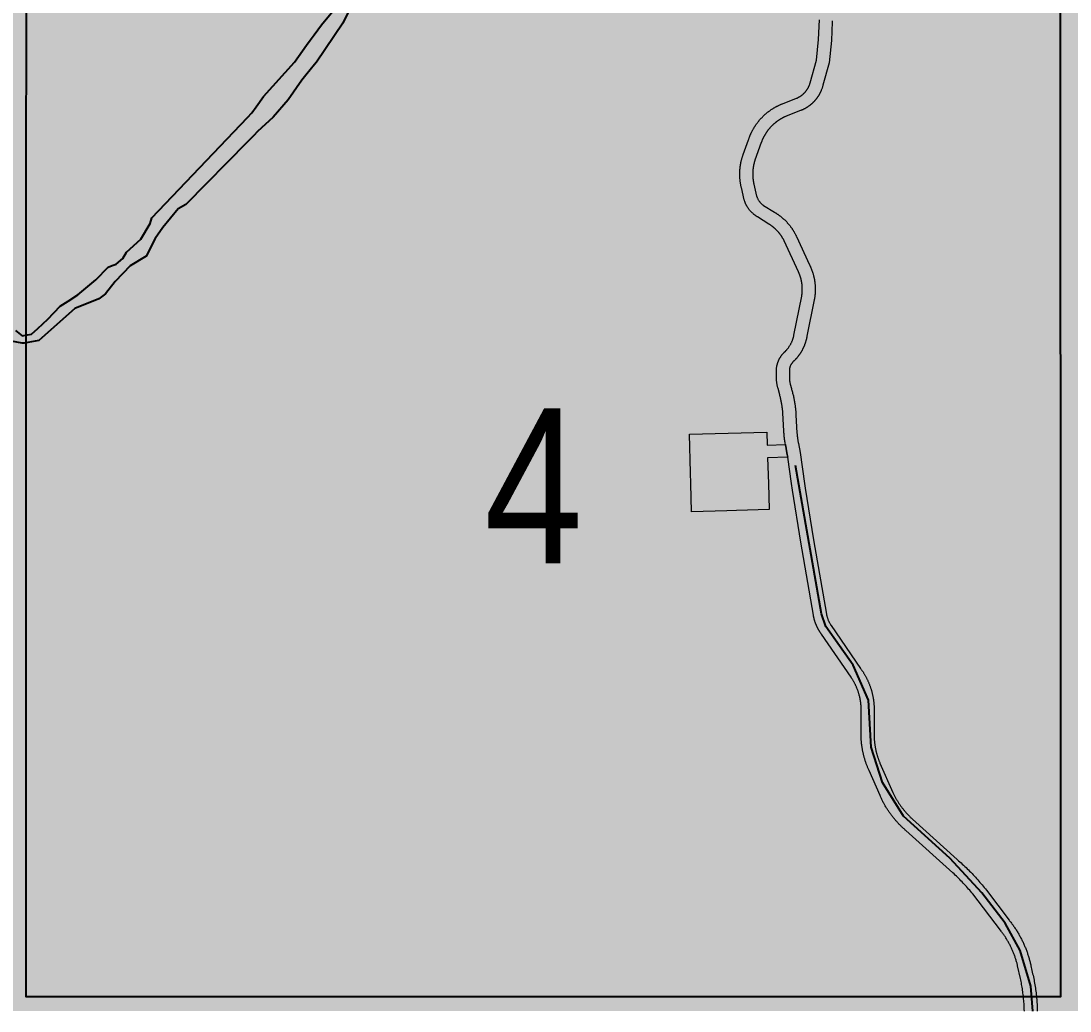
# Model space of a CAD drawing. Extents: x 351064 to 358960, y 6048061 to 6054858.
# Drawn here: x 352869.9 to 352924, y 6050432.8 to 6050484 of the extents above; entities that cross this region are included whole.
import ezdxf
from ezdxf.enums import TextEntityAlignment as Align

# ---------------------------------------------------------------- set-up
doc = ezdxf.new("R2010")
doc.units = 0
doc.header["$LTSCALE"] = 5
doc.linetypes.add('DASHED2', pattern=[9.525, 6.35, -3.175])
doc.layers.add('AS-ROUTEMAP', color=35, linetype='Continuous', lineweight=0)
doc.layers.add('RoadSeg', color=57, linetype='DASHED2')
doc.layers.add('T-WATER', color=160, linetype='Continuous')
doc.layers.add('ROUTE-MAP-BACKGROUND-H', color=7, linetype='Continuous', true_color=0xf0ebff)
doc.layers.add('Sections', color=7, linetype='Continuous', true_color=0xa75418)
doc.styles.add('120', font='ARIALN.TTF', dxfattribs={"height": 13})

msp = doc.modelspace()

# ---------------------------------------------------------------- hatches: boundary and pattern name
at = {"layer": 'ROUTE-MAP-BACKGROUND-H'}
h = msp.add_hatch(color=256, dxfattribs=at)
h.dxf.hatch_style = 1
h.paths.add_polyline_path([(352109.337, 6051083.716), (353736.796, 6051083.637), (353740.383, 6050432.833), (352105.91, 6050432.833)])

# ---------------------------------------------------------------- linework, layer by layer
at = {"layer": 'AS-ROUTEMAP', "flags": 128}
for points in [[(352921.651, 6050432.833), (352921.649, 6050432.91), (352921.646, 6050432.987), (352921.642, 6050433.064), (352921.638, 6050433.141), (352921.633, 6050433.218), (352921.628, 6050433.295), (352921.622, 6050433.372), (352921.615, 6050433.448), (352921.607, 6050433.525), (352921.6, 6050433.595), (352921.59, 6050433.679), (352921.581, 6050433.755), (352921.571, 6050433.832), (352921.56, 6050433.908), (352921.548, 6050433.984), (352921.536, 6050434.06), (352921.523, 6050434.136), (352921.51, 6050434.212), (352921.496, 6050434.288), (352921.481, 6050434.364), (352921.466, 6050434.44), (352921.45, 6050434.515), (352921.305, 6050435.171), (352921.295, 6050435.213), (352921.284, 6050435.255), (352921.272, 6050435.297), (352921.261, 6050435.339), (352921.249, 6050435.381), (352921.236, 6050435.422), (352921.223, 6050435.464), (352921.21, 6050435.505), (352921.197, 6050435.547), (352921.183, 6050435.588), (352921.169, 6050435.629), (352921.154, 6050435.67), (352921.139, 6050435.711), (352921.124, 6050435.751), (352921.108, 6050435.792), (352921.092, 6050435.832), (352921.076, 6050435.873), (352921.059, 6050435.913), (352921.042, 6050435.953), (352921.024, 6050435.993), (352921.007, 6050436.032), (352920.989, 6050436.072), (352920.97, 6050436.111), (352920.951, 6050436.15), (352920.932, 6050436.189), (352920.913, 6050436.228), (352920.893, 6050436.267), (352920.873, 6050436.306), (352920.852, 6050436.344), (352920.831, 6050436.382), (352920.81, 6050436.42), (352920.789, 6050436.458), (352920.767, 6050436.495), (352920.745, 6050436.533), (352920.722, 6050436.57), (352920.7, 6050436.607), (352920.676, 6050436.644), (352920.653, 6050436.681), (352920.629, 6050436.717), (352920.605, 6050436.753), (352920.581, 6050436.789), (352920.556, 6050436.825), (352920.531, 6050436.861), (352920.506, 6050436.896), (352920.48, 6050436.931), (352920.454, 6050436.966), (352920.428, 6050437.001), (352918.99, 6050438.878), (352918.937, 6050438.942), (352918.884, 6050439.006), (352918.83, 6050439.07), (352918.775, 6050439.133), (352918.72, 6050439.196), (352918.665, 6050439.258), (352918.609, 6050439.32), (352918.552, 6050439.381), (352918.495, 6050439.442), (352918.438, 6050439.502), (352918.379, 6050439.562), (352918.321, 6050439.621), (352918.262, 6050439.68), (352918.202, 6050439.738), (352918.142, 6050439.796), (352918.081, 6050439.853), (352918.02, 6050439.91), (352917.958, 6050439.966), (352915.539, 6050442.152), (352915.507, 6050442.18), (352915.475, 6050442.208), (352915.443, 6050442.237), (352915.411, 6050442.265), (352915.38, 6050442.294), (352915.349, 6050442.323), (352915.318, 6050442.353), (352915.287, 6050442.383), (352915.257, 6050442.413), (352915.227, 6050442.443), (352915.197, 6050442.474), (352915.167, 6050442.504), (352915.138, 6050442.535), (352915.109, 6050442.567), (352915.08, 6050442.598), (352915.051, 6050442.63), (352915.023, 6050442.662), (352914.995, 6050442.694), (352914.967, 6050442.727), (352914.94, 6050442.759), (352914.912, 6050442.792), (352914.886, 6050442.826), (352914.859, 6050442.859), (352914.833, 6050442.893), (352914.807, 6050442.927), (352914.781, 6050442.961), (352914.755, 6050442.995), (352914.73, 6050443.03), (352914.705, 6050443.064), (352914.681, 6050443.099), (352914.657, 6050443.135), (352914.633, 6050443.17), (352914.609, 6050443.206), (352914.586, 6050443.241), (352914.563, 6050443.277), (352914.54, 6050443.313), (352914.518, 6050443.35), (352914.495, 6050443.386), (352914.474, 6050443.423), (352914.452, 6050443.46), (352914.431, 6050443.497), (352914.41, 6050443.535), (352914.39, 6050443.572), (352914.37, 6050443.61), (352914.35, 6050443.648), (352914.33, 6050443.686), (352914.311, 6050443.724), (352914.292, 6050443.762), (352914.273, 6050443.801), (352914.255, 6050443.839), (352914.237, 6050443.878), (352914.22, 6050443.917), (352914.203, 6050443.956), (352913.637, 6050445.259), (352913.621, 6050445.293), (352913.606, 6050445.327), (352913.591, 6050445.361), (352913.576, 6050445.396), (352913.561, 6050445.43), (352913.547, 6050445.465), (352913.533, 6050445.5), (352913.519, 6050445.535), (352913.506, 6050445.57), (352913.493, 6050445.605), (352913.48, 6050445.64), (352913.467, 6050445.675), (352913.455, 6050445.711), (352913.443, 6050445.747), (352913.432, 6050445.782), (352913.42, 6050445.818), (352913.409, 6050445.854), (352913.399, 6050445.89), (352913.388, 6050445.926), (352913.378, 6050445.962), (352913.369, 6050445.998), (352913.359, 6050446.035), (352913.35, 6050446.071), (352913.342, 6050446.108), (352913.333, 6050446.144), (352913.325, 6050446.181), (352913.317, 6050446.218), (352913.31, 6050446.254), (352913.303, 6050446.291), (352913.296, 6050446.328), (352913.289, 6050446.365), (352913.283, 6050446.402), (352913.277, 6050446.439), (352913.272, 6050446.476), (352913.266, 6050446.514), (352913.262, 6050446.551), (352913.257, 6050446.588), (352913.253, 6050446.625), (352913.249, 6050446.663), (352913.245, 6050446.7), (352913.242, 6050446.737), (352913.239, 6050446.775), (352913.236, 6050446.812), (352913.234, 6050446.85), (352913.232, 6050446.887), (352913.23, 6050446.925), (352913.229, 6050446.962), (352913.228, 6050447), (352913.227, 6050447.037), (352913.227, 6050447.075), (352913.227, 6050447.112), (352913.231, 6050448.448), (352913.23, 6050448.474), (352913.229, 6050448.499), (352913.228, 6050448.525), (352913.226, 6050448.551), (352913.225, 6050448.577), (352913.223, 6050448.602), (352913.221, 6050448.628), (352913.218, 6050448.654), (352913.216, 6050448.679), (352913.213, 6050448.705), (352913.21, 6050448.73), (352913.207, 6050448.756), (352913.204, 6050448.781), (352913.2, 6050448.807), (352913.196, 6050448.832), (352913.192, 6050448.858), (352913.188, 6050448.883), (352913.183, 6050448.908), (352913.179, 6050448.934), (352913.174, 6050448.959), (352913.169, 6050448.984), (352913.163, 6050449.009), (352913.158, 6050449.035), (352913.152, 6050449.06), (352913.146, 6050449.085), (352913.14, 6050449.11), (352913.133, 6050449.135), (352913.127, 6050449.16), (352913.12, 6050449.184), (352913.113, 6050449.209), (352913.105, 6050449.234), (352913.098, 6050449.258), (352913.09, 6050449.283), (352913.082, 6050449.307), (352913.074, 6050449.332), (352913.066, 6050449.356), (352913.057, 6050449.38), (352913.048, 6050449.405), (352913.039, 6050449.429), (352913.03, 6050449.453), (352913.021, 6050449.477), (352913.011, 6050449.501), (352913.001, 6050449.525), (352912.991, 6050449.548), (352912.981, 6050449.572), (352912.971, 6050449.595), (352912.96, 6050449.619), (352912.949, 6050449.642), (352912.938, 6050449.666), (352912.927, 6050449.689), (352912.915, 6050449.712), (352912.904, 6050449.735), (352912.892, 6050449.758), (352912.88, 6050449.78), (352912.868, 6050449.803), (352912.855, 6050449.826), (352912.843, 6050449.848), (352912.83, 6050449.87), (352912.817, 6050449.893), (352912.804, 6050449.915), (352912.79, 6050449.937), (352912.777, 6050449.959), (352912.763, 6050449.98), (352912.749, 6050450.002), (352912.735, 6050450.024), (352912.721, 6050450.045), (352912.706, 6050450.066), (352911.175, 6050452.297), (352911.163, 6050452.313), (352911.152, 6050452.33), (352911.14, 6050452.346), (352911.129, 6050452.363), (352911.118, 6050452.38), (352911.106, 6050452.396), (352911.096, 6050452.413), (352911.085, 6050452.43), (352911.074, 6050452.448), (352911.063, 6050452.465), (352911.053, 6050452.482), (352911.043, 6050452.5), (352911.033, 6050452.517), (352911.023, 6050452.535), (352911.013, 6050452.552), (352911.004, 6050452.57), (352910.994, 6050452.588), (352910.985, 6050452.606), (352910.976, 6050452.624), (352910.967, 6050452.642), (352910.958, 6050452.66), (352910.949, 6050452.678), (352910.941, 6050452.697), (352910.932, 6050452.715), (352910.924, 6050452.733), (352910.916, 6050452.752), (352910.908, 6050452.771), (352910.901, 6050452.789), (352910.893, 6050452.808), (352910.886, 6050452.827), (352910.878, 6050452.846), (352910.871, 6050452.865), (352910.864, 6050452.884), (352910.858, 6050452.903), (352910.851, 6050452.922), (352910.845, 6050452.941), (352910.838, 6050452.96), (352910.832, 6050452.979), (352910.827, 6050452.999), (352910.821, 6050453.018), (352910.815, 6050453.037), (352910.81, 6050453.057), (352910.805, 6050453.076), (352910.8, 6050453.096), (352910.795, 6050453.116), (352910.79, 6050453.135), (352910.785, 6050453.155), (352910.781, 6050453.175), (352910.777, 6050453.194), (352910.773, 6050453.214), (352910.769, 6050453.234), (352910.765, 6050453.254), (352910.762, 6050453.274), (352910.111, 6050457.051), (352909.678, 6050459.736), (352909.63, 6050460.068), (352909.435, 6050461.433), (352909.415, 6050461.571), (352909.361, 6050461.866), (352909.352, 6050461.913), (352909.342, 6050461.961), (352909.332, 6050462.009), (352909.323, 6050462.057), (352909.316, 6050462.096), (352909.306, 6050462.152), (352909.298, 6050462.2), (352909.291, 6050462.248), (352909.284, 6050462.297), (352909.277, 6050462.345), (352909.271, 6050462.393), (352909.265, 6050462.442), (352909.26, 6050462.49), (352909.255, 6050462.538), (352909.251, 6050462.587), (352909.247, 6050462.635), (352909.243, 6050462.684), (352909.24, 6050462.732), (352909.237, 6050462.781), (352909.185, 6050463.733), (352909.181, 6050463.777), (352909.177, 6050463.822), (352909.172, 6050463.866), (352909.167, 6050463.91), (352909.162, 6050463.954), (352909.156, 6050463.998), (352909.15, 6050464.042), (352909.144, 6050464.085), (352909.137, 6050464.129), (352909.13, 6050464.173), (352909.122, 6050464.217), (352909.114, 6050464.26), (352909.106, 6050464.304), (352909.097, 6050464.347), (352909.088, 6050464.391), (352909.079, 6050464.434), (352909.069, 6050464.477), (352909.058, 6050464.52), (352909.048, 6050464.563), (352909.037, 6050464.606), (352909.026, 6050464.649), (352908.939, 6050464.976), (352908.929, 6050465.008), (352908.921, 6050465.041), (352908.912, 6050465.074), (352908.905, 6050465.107), (352908.898, 6050465.14), (352908.891, 6050465.173), (352908.885, 6050465.206), (352908.88, 6050465.24), (352908.875, 6050465.273), (352908.872, 6050465.298), (352908.869, 6050465.323), (352908.866, 6050465.357), (352908.863, 6050465.391), (352908.861, 6050465.416), (352908.86, 6050465.441), (352908.858, 6050465.475), (352908.857, 6050465.509), (352908.854, 6050465.845), (352908.853, 6050465.868), (352908.853, 6050465.891), (352908.853, 6050465.915), (352908.854, 6050465.938), (352908.855, 6050465.964), (352908.857, 6050465.999), (352908.86, 6050466.03), (352908.864, 6050466.062), (352908.869, 6050466.096), (352908.873, 6050466.122), (352908.877, 6050466.145), (352908.882, 6050466.168), (352908.887, 6050466.19), (352908.894, 6050466.221), (352908.901, 6050466.246), (352908.908, 6050466.269), (352908.914, 6050466.291), (352908.921, 6050466.313), (352908.929, 6050466.335), (352908.937, 6050466.357), (352908.945, 6050466.378), (352908.954, 6050466.4), (352908.963, 6050466.421), (352908.972, 6050466.442), (352908.982, 6050466.463), (352908.992, 6050466.484), (352909.003, 6050466.505), (352909.013, 6050466.525), (352909.025, 6050466.546), (352909.036, 6050466.566), (352909.048, 6050466.586), (352909.06, 6050466.605), (352909.073, 6050466.625), (352909.086, 6050466.644), (352909.099, 6050466.663), (352909.113, 6050466.682), (352909.127, 6050466.7), (352909.141, 6050466.719), (352909.155, 6050466.737), (352909.17, 6050466.755), (352909.185, 6050466.772), (352909.201, 6050466.789), (352909.217, 6050466.806), (352909.233, 6050466.823), (352909.249, 6050466.84), (352909.261, 6050466.852), (352909.316, 6050466.905), (352909.326, 6050466.915), (352909.336, 6050466.926), (352909.345, 6050466.936), (352909.355, 6050466.946), (352909.365, 6050466.957), (352909.374, 6050466.968), (352909.384, 6050466.979), (352909.393, 6050466.989), (352909.402, 6050467), (352909.412, 6050467.011), (352909.421, 6050467.022), (352909.43, 6050467.034), (352909.439, 6050467.045), (352909.452, 6050467.062), (352909.469, 6050467.085), (352909.486, 6050467.108), (352909.502, 6050467.132), (352909.518, 6050467.155), (352909.534, 6050467.18), (352909.549, 6050467.204), (352909.563, 6050467.228), (352909.578, 6050467.253), (352909.591, 6050467.278), (352909.605, 6050467.304), (352909.618, 6050467.329), (352909.63, 6050467.355), (352909.642, 6050467.381), (352909.654, 6050467.407), (352909.665, 6050467.434), (352909.676, 6050467.46), (352909.686, 6050467.487), (352909.696, 6050467.514), (352909.705, 6050467.541), (352909.714, 6050467.568), (352909.723, 6050467.596), (352909.731, 6050467.623), (352909.738, 6050467.651), (352909.745, 6050467.679), (352909.751, 6050467.707), (352909.757, 6050467.735), (352910.159, 6050469.744), (352910.162, 6050469.762), (352910.165, 6050469.781), (352910.168, 6050469.799), (352910.17, 6050469.818), (352910.173, 6050469.837), (352910.175, 6050469.855), (352910.177, 6050469.874), (352910.179, 6050469.893), (352910.181, 6050469.911), (352910.182, 6050469.93), (352910.184, 6050469.949), (352910.185, 6050469.968), (352910.187, 6050469.996), (352910.188, 6050470.033), (352910.189, 6050470.071), (352910.19, 6050470.109), (352910.189, 6050470.137), (352910.189, 6050470.165), (352910.188, 6050470.203), (352910.186, 6050470.231), (352910.185, 6050470.25), (352910.184, 6050470.268), (352910.182, 6050470.287), (352910.18, 6050470.306), (352910.179, 6050470.325), (352910.177, 6050470.343), (352910.175, 6050470.362), (352910.172, 6050470.381), (352910.17, 6050470.399), (352910.167, 6050470.418), (352910.164, 6050470.437), (352910.161, 6050470.455), (352910.158, 6050470.474), (352910.155, 6050470.492), (352910.152, 6050470.511), (352910.148, 6050470.529), (352910.144, 6050470.548), (352910.14, 6050470.566), (352910.136, 6050470.584), (352910.132, 6050470.603), (352910.128, 6050470.621), (352910.123, 6050470.639), (352910.118, 6050470.658), (352910.113, 6050470.676), (352910.108, 6050470.694), (352910.103, 6050470.712), (352910.098, 6050470.73), (352910.092, 6050470.748), (352910.087, 6050470.766), (352910.081, 6050470.784), (352910.075, 6050470.802), (352910.069, 6050470.819), (352910.062, 6050470.837), (352910.056, 6050470.855), (352910.049, 6050470.872), (352910.043, 6050470.89), (352910.036, 6050470.907), (352910.029, 6050470.925), (352910.021, 6050470.942), (352910.014, 6050470.96), (352910.007, 6050470.977), (352909.999, 6050470.994), (352909.991, 6050471.011), (352909.254, 6050472.606), (352909.246, 6050472.622), (352909.238, 6050472.639), (352909.229, 6050472.655), (352909.22, 6050472.672), (352909.211, 6050472.688), (352909.202, 6050472.704), (352909.193, 6050472.72), (352909.184, 6050472.736), (352909.174, 6050472.752), (352909.165, 6050472.768), (352909.155, 6050472.784), (352909.145, 6050472.8), (352909.135, 6050472.815), (352909.125, 6050472.831), (352909.115, 6050472.847), (352909.104, 6050472.862), (352909.094, 6050472.877), (352909.083, 6050472.892), (352909.073, 6050472.907), (352909.062, 6050472.922), (352909.051, 6050472.937), (352909.039, 6050472.952), (352909.028, 6050472.967), (352909.017, 6050472.982), (352909.005, 6050472.996), (352908.993, 6050473.011), (352908.982, 6050473.025), (352908.97, 6050473.039), (352908.958, 6050473.053), (352908.946, 6050473.067), (352908.933, 6050473.081), (352908.921, 6050473.095), (352908.908, 6050473.109), (352908.896, 6050473.122), (352908.883, 6050473.136), (352908.87, 6050473.149), (352908.857, 6050473.162), (352908.844, 6050473.175), (352908.831, 6050473.189), (352908.818, 6050473.201), (352908.804, 6050473.214), (352908.791, 6050473.227), (352908.777, 6050473.24), (352908.763, 6050473.252), (352908.749, 6050473.264), (352908.735, 6050473.277), (352908.721, 6050473.289), (352908.707, 6050473.301), (352908.693, 6050473.312), (352908.678, 6050473.324), (352908.664, 6050473.336), (352908.649, 6050473.347), (352908.635, 6050473.359), (352908.62, 6050473.37), (352908.605, 6050473.381), (352908.59, 6050473.392), (352908.575, 6050473.403), (352908.56, 6050473.414), (352908.545, 6050473.424), (352908.529, 6050473.435), (352908.514, 6050473.445), (352908.498, 6050473.455), (352908.483, 6050473.465), (352908.467, 6050473.475), (352907.873, 6050473.848), (352907.862, 6050473.855), (352907.851, 6050473.861), (352907.84, 6050473.868), (352907.829, 6050473.875), (352907.818, 6050473.882), (352907.807, 6050473.889), (352907.796, 6050473.896), (352907.785, 6050473.904), (352907.775, 6050473.911), (352907.764, 6050473.918), (352907.754, 6050473.926), (352907.743, 6050473.934), (352907.733, 6050473.941), (352907.723, 6050473.949), (352907.712, 6050473.957), (352907.702, 6050473.965), (352907.692, 6050473.973), (352907.682, 6050473.981), (352907.672, 6050473.989), (352907.662, 6050473.998), (352907.647, 6050474.01), (352907.628, 6050474.028), (352907.609, 6050474.045), (352907.59, 6050474.063), (352907.572, 6050474.081), (352907.554, 6050474.099), (352907.536, 6050474.118), (352907.518, 6050474.137), (352907.501, 6050474.157), (352907.484, 6050474.176), (352907.468, 6050474.196), (352907.452, 6050474.217), (352907.436, 6050474.237), (352907.421, 6050474.258), (352907.406, 6050474.279), (352907.391, 6050474.3), (352907.377, 6050474.322), (352907.363, 6050474.344), (352907.349, 6050474.366), (352907.336, 6050474.388), (352907.323, 6050474.41), (352907.311, 6050474.433), (352907.299, 6050474.456), (352907.287, 6050474.479), (352907.276, 6050474.502), (352907.265, 6050474.526), (352907.255, 6050474.55), (352907.245, 6050474.574), (352907.235, 6050474.598), (352907.226, 6050474.622), (352907.217, 6050474.646), (352907.209, 6050474.671), (352907.201, 6050474.695), (352907.194, 6050474.72), (352907.187, 6050474.745), (352907.18, 6050474.77), (352907.174, 6050474.795), (352907.06, 6050475.295), (352907.053, 6050475.32), (352907.047, 6050475.345), (352907.041, 6050475.371), (352907.035, 6050475.396), (352907.029, 6050475.421), (352907.024, 6050475.447), (352907.019, 6050475.472), (352907.014, 6050475.498), (352907.009, 6050475.524), (352907.005, 6050475.549), (352907, 6050475.575), (352906.996, 6050475.601), (352906.992, 6050475.627), (352906.989, 6050475.652), (352906.985, 6050475.678), (352906.982, 6050475.704), (352906.979, 6050475.73), (352906.977, 6050475.756), (352906.974, 6050475.782), (352906.972, 6050475.808), (352906.97, 6050475.834), (352906.968, 6050475.86), (352906.967, 6050475.886), (352906.965, 6050475.912), (352906.964, 6050475.938), (352906.963, 6050475.964), (352906.963, 6050475.99), (352906.962, 6050476.016), (352906.962, 6050476.042), (352906.962, 6050476.068), (352906.962, 6050476.095), (352906.963, 6050476.121), (352906.963, 6050476.147), (352906.964, 6050476.173), (352906.966, 6050476.199), (352906.967, 6050476.225), (352906.969, 6050476.251), (352906.97, 6050476.277), (352906.972, 6050476.303), (352906.975, 6050476.329), (352906.977, 6050476.355), (352906.98, 6050476.381), (352906.983, 6050476.407), (352906.986, 6050476.432), (352906.99, 6050476.458), (352906.993, 6050476.484), (352906.997, 6050476.51), (352907.001, 6050476.536), (352907.006, 6050476.561), (352907.01, 6050476.587), (352907.015, 6050476.613), (352907.02, 6050476.638), (352907.025, 6050476.664), (352907.03, 6050476.689), (352907.036, 6050476.715), (352907.042, 6050476.74), (352907.048, 6050476.766), (352907.054, 6050476.791), (352907.061, 6050476.816), (352907.068, 6050476.841), (352907.075, 6050476.866), (352907.082, 6050476.891), (352907.089, 6050476.916), (352907.097, 6050476.941), (352907.105, 6050476.966), (352907.113, 6050476.991), (352907.121, 6050477.016), (352907.13, 6050477.04), (352907.138, 6050477.065), (352907.415, 6050477.831), (352907.423, 6050477.856), (352907.432, 6050477.88), (352907.44, 6050477.905), (352907.449, 6050477.929), (352907.458, 6050477.954), (352907.468, 6050477.978), (352907.477, 6050478.003), (352907.487, 6050478.027), (352907.497, 6050478.051), (352907.507, 6050478.075), (352907.517, 6050478.099), (352907.528, 6050478.123), (352907.539, 6050478.147), (352907.55, 6050478.17), (352907.561, 6050478.194), (352907.572, 6050478.217), (352907.584, 6050478.241), (352907.596, 6050478.264), (352907.608, 6050478.287), (352907.62, 6050478.31), (352907.632, 6050478.333), (352907.645, 6050478.356), (352907.658, 6050478.379), (352907.671, 6050478.402), (352907.684, 6050478.424), (352907.697, 6050478.447), (352907.711, 6050478.469), (352907.725, 6050478.491), (352907.739, 6050478.513), (352907.753, 6050478.535), (352907.767, 6050478.557), (352907.782, 6050478.578), (352907.797, 6050478.6), (352907.812, 6050478.621), (352907.827, 6050478.643), (352907.842, 6050478.664), (352907.858, 6050478.685), (352907.873, 6050478.706), (352907.889, 6050478.727), (352907.905, 6050478.747), (352907.921, 6050478.768), (352907.938, 6050478.788), (352907.954, 6050478.808), (352907.971, 6050478.828), (352907.988, 6050478.848), (352908.005, 6050478.868), (352908.022, 6050478.887), (352908.04, 6050478.907), (352908.057, 6050478.926), (352908.075, 6050478.945), (352908.093, 6050478.964), (352908.111, 6050478.983), (352908.129, 6050479.002), (352908.148, 6050479.02), (352908.166, 6050479.039), (352908.185, 6050479.057), (352908.204, 6050479.075), (352908.223, 6050479.093), (352908.242, 6050479.11), (352908.262, 6050479.128), (352908.281, 6050479.145), (352908.301, 6050479.162), (352908.321, 6050479.179), (352908.341, 6050479.196), (352908.361, 6050479.213), (352908.381, 6050479.229), (352908.401, 6050479.246), (352908.422, 6050479.262), (352908.443, 6050479.278), (352908.464, 6050479.293), (352908.485, 6050479.309), (352908.506, 6050479.324), (352908.527, 6050479.34), (352908.548, 6050479.355), (352908.57, 6050479.369), (352908.591, 6050479.384), (352908.613, 6050479.398), (352908.635, 6050479.413), (352908.657, 6050479.427), (352908.679, 6050479.441), (352908.701, 6050479.454), (352908.724, 6050479.468), (352908.746, 6050479.481), (352908.769, 6050479.494), (352908.791, 6050479.507), (352908.814, 6050479.52), (352908.837, 6050479.532), (352908.86, 6050479.545), (352908.883, 6050479.557), (352908.907, 6050479.569), (352908.93, 6050479.58), (352908.953, 6050479.592), (352908.977, 6050479.603), (352909, 6050479.614), (352909.024, 6050479.625), (352909.048, 6050479.636), (352909.072, 6050479.646), (352909.096, 6050479.657), (352909.12, 6050479.667), (352909.144, 6050479.676), (352909.169, 6050479.686), (352909.898, 6050479.972), (352909.917, 6050479.981), (352909.937, 6050479.99), (352909.956, 6050479.999), (352909.975, 6050480.008), (352909.994, 6050480.018), (352910.012, 6050480.029), (352910.031, 6050480.039), (352910.045, 6050480.047), (352910.058, 6050480.056), (352910.076, 6050480.067), (352910.094, 6050480.079), (352910.112, 6050480.091), (352910.129, 6050480.103), (352910.146, 6050480.115), (352910.163, 6050480.128), (352910.18, 6050480.141), (352910.197, 6050480.155), (352910.213, 6050480.169), (352910.229, 6050480.183), (352910.245, 6050480.197), (352910.26, 6050480.211), (352910.276, 6050480.226), (352910.291, 6050480.241), (352910.305, 6050480.257), (352910.32, 6050480.272), (352910.334, 6050480.288), (352910.348, 6050480.304), (352910.362, 6050480.32), (352910.375, 6050480.337), (352910.388, 6050480.354), (352910.401, 6050480.371), (352910.413, 6050480.388), (352910.426, 6050480.406), (352910.437, 6050480.423), (352910.449, 6050480.441), (352910.46, 6050480.459), (352910.471, 6050480.477), (352910.482, 6050480.496), (352910.492, 6050480.514), (352910.502, 6050480.533), (352910.512, 6050480.552), (352910.521, 6050480.571), (352910.53, 6050480.591), (352910.539, 6050480.61), (352910.547, 6050480.63), (352910.555, 6050480.649), (352910.563, 6050480.669), (352910.57, 6050480.689), (352910.577, 6050480.709), (352910.584, 6050480.73), (352910.59, 6050480.75), (352910.596, 6050480.77), (352910.914, 6050481.93), (352911.024, 6050483.005), (352911.07, 6050484.028)], [(352911.737, 6050483.976), (352911.736, 6050483.947), (352911.735, 6050483.917), (352911.691, 6050482.955), (352911.573, 6050481.807), (352911.254, 6050480.643), (352911.245, 6050480.611), (352911.237, 6050480.579), (352911.227, 6050480.547), (352911.217, 6050480.516), (352911.207, 6050480.485), (352911.196, 6050480.453), (352911.184, 6050480.422), (352911.172, 6050480.392), (352911.16, 6050480.361), (352911.15, 6050480.338), (352911.143, 6050480.323), (352911.136, 6050480.308), (352911.129, 6050480.293), (352911.122, 6050480.278), (352911.115, 6050480.263), (352911.108, 6050480.249), (352911.1, 6050480.234), (352911.093, 6050480.219), (352911.085, 6050480.205), (352911.077, 6050480.19), (352911.069, 6050480.176), (352911.061, 6050480.161), (352911.053, 6050480.147), (352911.044, 6050480.133), (352911.036, 6050480.118), (352911.027, 6050480.104), (352911.018, 6050480.09), (352911.01, 6050480.076), (352911.001, 6050480.062), (352910.991, 6050480.049), (352910.982, 6050480.035), (352910.973, 6050480.021), (352910.963, 6050480.008), (352910.954, 6050479.994), (352910.944, 6050479.981), (352910.934, 6050479.968), (352910.924, 6050479.954), (352910.914, 6050479.941), (352910.904, 6050479.928), (352910.894, 6050479.915), (352910.884, 6050479.902), (352910.873, 6050479.89), (352910.862, 6050479.877), (352910.852, 6050479.864), (352910.841, 6050479.852), (352910.83, 6050479.84), (352910.819, 6050479.827), (352910.808, 6050479.815), (352910.797, 6050479.803), (352910.785, 6050479.791), (352910.774, 6050479.779), (352910.762, 6050479.767), (352910.75, 6050479.755), (352910.739, 6050479.744), (352910.727, 6050479.732), (352910.715, 6050479.721), (352910.703, 6050479.71), (352910.691, 6050479.699), (352910.678, 6050479.687), (352910.666, 6050479.676), (352910.654, 6050479.666), (352910.641, 6050479.655), (352910.628, 6050479.644), (352910.616, 6050479.634), (352910.603, 6050479.623), (352910.59, 6050479.613), (352910.577, 6050479.603), (352910.564, 6050479.593), (352910.551, 6050479.583), (352910.537, 6050479.573), (352910.524, 6050479.563), (352910.511, 6050479.553), (352910.497, 6050479.544), (352910.483, 6050479.535), (352910.47, 6050479.525), (352910.456, 6050479.516), (352910.442, 6050479.507), (352910.428, 6050479.498), (352910.414, 6050479.489), (352910.4, 6050479.481), (352910.386, 6050479.472), (352910.372, 6050479.464), (352910.357, 6050479.456), (352910.343, 6050479.447), (352910.329, 6050479.439), (352910.314, 6050479.431), (352910.3, 6050479.424), (352910.285, 6050479.416), (352910.27, 6050479.408), (352910.255, 6050479.401), (352910.241, 6050479.394), (352910.226, 6050479.387), (352910.211, 6050479.38), (352910.196, 6050479.373), (352910.181, 6050479.366), (352910.165, 6050479.359), (352910.15, 6050479.353), (352910.135, 6050479.347), (352910.12, 6050479.34), (352910.104, 6050479.334), (352909.351, 6050479.038), (352909.332, 6050479.03), (352909.314, 6050479.022), (352909.296, 6050479.014), (352909.277, 6050479.006), (352909.259, 6050478.997), (352909.241, 6050478.988), (352909.223, 6050478.979), (352909.205, 6050478.97), (352909.187, 6050478.961), (352909.169, 6050478.952), (352909.151, 6050478.942), (352909.134, 6050478.932), (352909.116, 6050478.923), (352909.098, 6050478.913), (352909.081, 6050478.902), (352909.064, 6050478.892), (352909.046, 6050478.882), (352909.029, 6050478.871), (352909.012, 6050478.86), (352908.995, 6050478.849), (352908.978, 6050478.838), (352908.962, 6050478.827), (352908.945, 6050478.816), (352908.928, 6050478.804), (352908.912, 6050478.793), (352908.895, 6050478.781), (352908.879, 6050478.769), (352908.863, 6050478.757), (352908.847, 6050478.745), (352908.831, 6050478.733), (352908.815, 6050478.72), (352908.799, 6050478.708), (352908.784, 6050478.695), (352908.768, 6050478.682), (352908.753, 6050478.669), (352908.737, 6050478.656), (352908.722, 6050478.643), (352908.707, 6050478.629), (352908.692, 6050478.616), (352908.677, 6050478.602), (352908.663, 6050478.588), (352908.648, 6050478.574), (352908.634, 6050478.56), (352908.619, 6050478.546), (352908.605, 6050478.532), (352908.591, 6050478.517), (352908.577, 6050478.503), (352908.563, 6050478.488), (352908.549, 6050478.473), (352908.536, 6050478.458), (352908.522, 6050478.443), (352908.509, 6050478.428), (352908.496, 6050478.413), (352908.483, 6050478.398), (352908.47, 6050478.382), (352908.457, 6050478.367), (352908.444, 6050478.351), (352908.432, 6050478.335), (352908.419, 6050478.319), (352908.407, 6050478.303), (352908.395, 6050478.287), (352908.383, 6050478.271), (352908.371, 6050478.255), (352908.359, 6050478.238), (352908.348, 6050478.222), (352908.336, 6050478.205), (352908.325, 6050478.188), (352908.314, 6050478.171), (352908.303, 6050478.155), (352908.292, 6050478.137), (352908.282, 6050478.12), (352908.271, 6050478.103), (352908.261, 6050478.086), (352908.251, 6050478.068), (352908.24, 6050478.051), (352908.231, 6050478.033), (352908.221, 6050478.016), (352908.211, 6050477.998), (352908.202, 6050477.98), (352908.192, 6050477.962), (352908.183, 6050477.944), (352908.174, 6050477.926), (352908.165, 6050477.908), (352908.157, 6050477.89), (352908.148, 6050477.872), (352908.14, 6050477.853), (352908.132, 6050477.835), (352908.124, 6050477.816), (352908.116, 6050477.798), (352908.108, 6050477.779), (352908.1, 6050477.761), (352908.093, 6050477.742), (352908.086, 6050477.723), (352908.079, 6050477.704), (352908.072, 6050477.685), (352907.746, 6050476.776), (352907.74, 6050476.757), (352907.734, 6050476.738), (352907.728, 6050476.719), (352907.722, 6050476.7), (352907.717, 6050476.68), (352907.712, 6050476.661), (352907.706, 6050476.641), (352907.701, 6050476.622), (352907.697, 6050476.603), (352907.692, 6050476.583), (352907.687, 6050476.563), (352907.683, 6050476.544), (352907.679, 6050476.524), (352907.675, 6050476.504), (352907.671, 6050476.485), (352907.667, 6050476.465), (352907.664, 6050476.445), (352907.661, 6050476.425), (352907.658, 6050476.406), (352907.655, 6050476.386), (352907.652, 6050476.366), (352907.649, 6050476.346), (352907.647, 6050476.326), (352907.644, 6050476.306), (352907.642, 6050476.286), (352907.64, 6050476.266), (352907.639, 6050476.246), (352907.637, 6050476.226), (352907.636, 6050476.206), (352907.634, 6050476.186), (352907.633, 6050476.166), (352907.632, 6050476.146), (352907.632, 6050476.126), (352907.631, 6050476.106), (352907.631, 6050476.086), (352907.631, 6050476.066), (352907.631, 6050476.046), (352907.631, 6050476.026), (352907.631, 6050476.005), (352907.632, 6050475.985), (352907.632, 6050475.965), (352907.633, 6050475.945), (352907.634, 6050475.925), (352907.635, 6050475.905), (352907.637, 6050475.885), (352907.638, 6050475.865), (352907.64, 6050475.845), (352907.642, 6050475.825), (352907.644, 6050475.805), (352907.646, 6050475.785), (352907.648, 6050475.765), (352907.651, 6050475.745), (352907.654, 6050475.725), (352907.657, 6050475.706), (352907.66, 6050475.686), (352907.663, 6050475.666), (352907.666, 6050475.646), (352907.67, 6050475.626), (352907.674, 6050475.607), (352907.678, 6050475.587), (352907.682, 6050475.567), (352907.686, 6050475.548), (352907.691, 6050475.528), (352907.832, 6050474.919), (352907.838, 6050474.898), (352907.844, 6050474.881), (352907.852, 6050474.857), (352907.862, 6050474.83), (352907.873, 6050474.804), (352907.886, 6050474.778), (352907.899, 6050474.752), (352907.912, 6050474.727), (352907.927, 6050474.702), (352907.943, 6050474.678), (352907.959, 6050474.654), (352907.972, 6050474.637), (352907.981, 6050474.626), (352907.99, 6050474.614), (352907.999, 6050474.603), (352908.008, 6050474.592), (352908.018, 6050474.582), (352908.028, 6050474.571), (352908.038, 6050474.561), (352908.048, 6050474.551), (352908.058, 6050474.541), (352908.069, 6050474.531), (352908.083, 6050474.517), (352908.096, 6050474.507), (352908.107, 6050474.498), (352908.118, 6050474.489), (352908.129, 6050474.48), (352908.141, 6050474.471), (352908.152, 6050474.463), (352908.164, 6050474.455), (352908.176, 6050474.447), (352908.188, 6050474.439), (352908.753, 6050474.083), (352908.774, 6050474.071), (352908.795, 6050474.058), (352908.816, 6050474.045), (352908.837, 6050474.032), (352908.858, 6050474.019), (352908.878, 6050474.006), (352908.899, 6050473.992), (352908.919, 6050473.978), (352908.939, 6050473.964), (352908.959, 6050473.95), (352908.979, 6050473.936), (352908.999, 6050473.921), (352909.019, 6050473.907), (352909.038, 6050473.892), (352909.057, 6050473.877), (352909.077, 6050473.862), (352909.096, 6050473.847), (352909.115, 6050473.831), (352909.134, 6050473.815), (352909.153, 6050473.8), (352909.171, 6050473.784), (352909.19, 6050473.768), (352909.208, 6050473.751), (352909.226, 6050473.735), (352909.244, 6050473.718), (352909.262, 6050473.701), (352909.28, 6050473.684), (352909.297, 6050473.667), (352909.315, 6050473.65), (352909.332, 6050473.633), (352909.349, 6050473.615), (352909.366, 6050473.598), (352909.383, 6050473.58), (352909.4, 6050473.562), (352909.416, 6050473.544), (352909.433, 6050473.526), (352909.449, 6050473.507), (352909.465, 6050473.489), (352909.481, 6050473.47), (352909.497, 6050473.451), (352909.512, 6050473.432), (352909.528, 6050473.413), (352909.543, 6050473.394), (352909.558, 6050473.375), (352909.573, 6050473.355), (352909.588, 6050473.336), (352909.602, 6050473.316), (352909.617, 6050473.296), (352909.631, 6050473.276), (352909.645, 6050473.256), (352909.659, 6050473.236), (352909.673, 6050473.215), (352909.686, 6050473.195), (352909.699, 6050473.174), (352909.713, 6050473.154), (352909.726, 6050473.133), (352909.738, 6050473.112), (352909.751, 6050473.091), (352909.763, 6050473.07), (352909.776, 6050473.048), (352909.788, 6050473.027), (352909.8, 6050473.006), (352909.811, 6050472.984), (352909.823, 6050472.963), (352909.834, 6050472.941), (352909.845, 6050472.919), (352909.856, 6050472.897), (352909.867, 6050472.875), (352909.878, 6050472.853), (352909.888, 6050472.831), (352910.564, 6050471.364), (352910.574, 6050471.342), (352910.585, 6050471.32), (352910.595, 6050471.298), (352910.606, 6050471.275), (352910.616, 6050471.253), (352910.625, 6050471.231), (352910.635, 6050471.208), (352910.644, 6050471.185), (352910.654, 6050471.163), (352910.663, 6050471.14), (352910.672, 6050471.117), (352910.68, 6050471.094), (352910.689, 6050471.071), (352910.697, 6050471.048), (352910.705, 6050471.025), (352910.713, 6050471.002), (352910.721, 6050470.979), (352910.728, 6050470.955), (352910.735, 6050470.932), (352910.742, 6050470.909), (352910.749, 6050470.885), (352910.756, 6050470.861), (352910.762, 6050470.838), (352910.768, 6050470.814), (352910.774, 6050470.79), (352910.78, 6050470.767), (352910.786, 6050470.743), (352910.791, 6050470.719), (352910.796, 6050470.695), (352910.801, 6050470.671), (352910.806, 6050470.647), (352910.811, 6050470.623), (352910.815, 6050470.599), (352910.819, 6050470.575), (352910.823, 6050470.55), (352910.827, 6050470.526), (352910.831, 6050470.502), (352910.834, 6050470.478), (352910.837, 6050470.453), (352910.84, 6050470.429), (352910.843, 6050470.405), (352910.845, 6050470.38), (352910.847, 6050470.356), (352910.849, 6050470.332), (352910.851, 6050470.307), (352910.853, 6050470.283), (352910.854, 6050470.258), (352910.855, 6050470.234), (352910.856, 6050470.209), (352910.857, 6050470.185), (352910.858, 6050470.16), (352910.858, 6050470.136), (352910.858, 6050470.112), (352910.858, 6050470.087), (352910.858, 6050470.063), (352910.857, 6050470.038), (352910.857, 6050470.014), (352910.856, 6050469.989), (352910.855, 6050469.965), (352910.853, 6050469.94), (352910.852, 6050469.916), (352910.85, 6050469.891), (352910.848, 6050469.867), (352910.846, 6050469.843), (352910.844, 6050469.818), (352910.841, 6050469.794), (352910.838, 6050469.769), (352910.835, 6050469.745), (352910.832, 6050469.721), (352910.828, 6050469.697), (352910.825, 6050469.672), (352910.821, 6050469.648), (352910.817, 6050469.624), (352910.812, 6050469.6), (352910.808, 6050469.576), (352910.803, 6050469.552), (352910.427, 6050467.676), (352910.423, 6050467.656), (352910.419, 6050467.636), (352910.416, 6050467.616), (352910.411, 6050467.596), (352910.407, 6050467.576), (352910.403, 6050467.556), (352910.398, 6050467.537), (352910.394, 6050467.517), (352910.389, 6050467.497), (352910.384, 6050467.477), (352910.379, 6050467.458), (352910.373, 6050467.438), (352910.368, 6050467.419), (352910.362, 6050467.399), (352910.356, 6050467.38), (352910.35, 6050467.361), (352910.344, 6050467.341), (352910.337, 6050467.322), (352910.331, 6050467.303), (352910.324, 6050467.284), (352910.317, 6050467.265), (352910.31, 6050467.246), (352910.303, 6050467.227), (352910.295, 6050467.208), (352910.288, 6050467.189), (352910.28, 6050467.171), (352910.272, 6050467.152), (352910.264, 6050467.133), (352910.256, 6050467.115), (352910.247, 6050467.096), (352910.239, 6050467.078), (352910.23, 6050467.06), (352910.221, 6050467.041), (352910.212, 6050467.023), (352910.203, 6050467.005), (352910.194, 6050466.987), (352910.184, 6050466.969), (352910.175, 6050466.951), (352910.165, 6050466.934), (352910.155, 6050466.916), (352910.145, 6050466.898), (352910.135, 6050466.881), (352910.124, 6050466.864), (352910.114, 6050466.846), (352910.103, 6050466.829), (352910.092, 6050466.812), (352910.081, 6050466.795), (352910.07, 6050466.778), (352910.059, 6050466.761), (352910.047, 6050466.744), (352910.036, 6050466.728), (352910.024, 6050466.711), (352910.012, 6050466.695), (352910, 6050466.679), (352909.988, 6050466.662), (352909.976, 6050466.646), (352909.963, 6050466.63), (352909.951, 6050466.614), (352909.938, 6050466.599), (352909.925, 6050466.583), (352909.912, 6050466.567), (352909.899, 6050466.552), (352909.886, 6050466.537), (352909.872, 6050466.521), (352909.859, 6050466.506), (352909.845, 6050466.491), (352909.831, 6050466.476), (352909.817, 6050466.462), (352909.803, 6050466.447), (352909.789, 6050466.433), (352909.775, 6050466.418), (352909.76, 6050466.404), (352909.746, 6050466.39), (352909.708, 6050466.352), (352909.694, 6050466.338), (352909.681, 6050466.323), (352909.671, 6050466.312), (352909.661, 6050466.298), (352909.647, 6050466.28), (352909.634, 6050466.261), (352909.622, 6050466.242), (352909.611, 6050466.225), (352909.599, 6050466.203), (352909.588, 6050466.182), (352909.579, 6050466.161), (352909.57, 6050466.14), (352909.562, 6050466.118), (352909.554, 6050466.097), (352909.548, 6050466.077), (352909.543, 6050466.057), (352909.536, 6050466.03), (352909.532, 6050466.008), (352909.529, 6050465.988), (352909.526, 6050465.964), (352909.524, 6050465.939), (352909.522, 6050465.912), (352909.522, 6050465.891), (352909.527, 6050465.481), (352909.528, 6050465.459), (352909.53, 6050465.436), (352909.532, 6050465.413), (352909.534, 6050465.391), (352909.537, 6050465.368), (352909.54, 6050465.346), (352909.544, 6050465.323), (352909.548, 6050465.301), (352909.552, 6050465.279), (352909.558, 6050465.248), (352909.564, 6050465.223), (352909.57, 6050465.201), (352909.626, 6050464.982), (352909.64, 6050464.934), (352909.654, 6050464.887), (352909.667, 6050464.839), (352909.68, 6050464.792), (352909.692, 6050464.744), (352909.704, 6050464.696), (352909.715, 6050464.648), (352909.727, 6050464.6), (352909.737, 6050464.551), (352909.748, 6050464.503), (352909.757, 6050464.455), (352909.767, 6050464.406), (352909.776, 6050464.358), (352909.785, 6050464.309), (352909.793, 6050464.26), (352909.801, 6050464.212), (352909.808, 6050464.163), (352909.815, 6050464.114), (352909.822, 6050464.065), (352909.828, 6050464.016), (352909.834, 6050463.967), (352909.839, 6050463.918), (352909.844, 6050463.869), (352909.848, 6050463.82), (352909.852, 6050463.77), (352909.856, 6050463.721), (352909.859, 6050463.672), (352909.862, 6050463.623), (352909.914, 6050462.675), (352909.918, 6050462.634), (352909.922, 6050462.594), (352909.926, 6050462.553), (352909.93, 6050462.512), (352909.935, 6050462.472), (352909.94, 6050462.431), (352909.946, 6050462.39), (352909.952, 6050462.35), (352909.958, 6050462.309), (352909.964, 6050462.269), (352909.971, 6050462.229), (352909.978, 6050462.188), (352909.986, 6050462.148), (352910.075, 6050461.681), (352910.306, 6050460.068), (352910.339, 6050459.836), (352910.77, 6050457.161), (352911.431, 6050453.334), (352911.437, 6050453.306), (352911.443, 6050453.278), (352911.45, 6050453.251), (352911.458, 6050453.223), (352911.465, 6050453.196), (352911.474, 6050453.169), (352911.483, 6050453.142), (352911.492, 6050453.115), (352911.502, 6050453.088), (352911.512, 6050453.062), (352911.522, 6050453.035), (352911.533, 6050453.009), (352911.545, 6050452.983), (352911.557, 6050452.957), (352911.569, 6050452.932), (352911.582, 6050452.906), (352911.596, 6050452.881), (352911.609, 6050452.856), (352911.623, 6050452.831), (352911.638, 6050452.807), (352911.653, 6050452.783), (352911.668, 6050452.759), (352911.684, 6050452.735), (352913.197, 6050450.53), (352913.216, 6050450.504), (352913.234, 6050450.478), (352913.253, 6050450.452), (352913.27, 6050450.426), (352913.288, 6050450.399), (352913.306, 6050450.373), (352913.323, 6050450.346), (352913.34, 6050450.319), (352913.357, 6050450.292), (352913.373, 6050450.265), (352913.39, 6050450.238), (352913.406, 6050450.211), (352913.421, 6050450.183), (352913.437, 6050450.155), (352913.452, 6050450.128), (352913.467, 6050450.1), (352913.482, 6050450.072), (352913.497, 6050450.043), (352913.511, 6050450.015), (352913.525, 6050449.987), (352913.539, 6050449.958), (352913.553, 6050449.929), (352913.566, 6050449.901), (352913.58, 6050449.872), (352913.592, 6050449.843), (352913.605, 6050449.813), (352913.617, 6050449.784), (352913.63, 6050449.755), (352913.641, 6050449.725), (352913.653, 6050449.696), (352913.664, 6050449.666), (352913.675, 6050449.636), (352913.686, 6050449.607), (352913.697, 6050449.577), (352913.707, 6050449.547), (352913.717, 6050449.516), (352913.727, 6050449.486), (352913.737, 6050449.456), (352913.746, 6050449.425), (352913.755, 6050449.395), (352913.764, 6050449.364), (352913.772, 6050449.334), (352913.78, 6050449.303), (352913.788, 6050449.272), (352913.796, 6050449.242), (352913.803, 6050449.211), (352913.81, 6050449.18), (352913.817, 6050449.149), (352913.824, 6050449.118), (352913.83, 6050449.087), (352913.836, 6050449.055), (352913.842, 6050449.024), (352913.847, 6050448.993), (352913.853, 6050448.961), (352913.858, 6050448.93), (352913.862, 6050448.899), (352913.867, 6050448.867), (352913.871, 6050448.836), (352913.875, 6050448.804), (352913.878, 6050448.773), (352913.882, 6050448.741), (352913.885, 6050448.709), (352913.888, 6050448.678), (352913.89, 6050448.646), (352913.892, 6050448.614), (352913.894, 6050448.583), (352913.896, 6050448.551), (352913.897, 6050448.519), (352913.898, 6050448.488), (352913.899, 6050448.456), (352913.9, 6050448.424), (352913.9, 6050448.392), (352913.9, 6050448.36), (352913.897, 6050447.006), (352913.898, 6050446.975), (352913.899, 6050446.943), (352913.9, 6050446.912), (352913.902, 6050446.881), (352913.904, 6050446.849), (352913.906, 6050446.818), (352913.909, 6050446.787), (352913.911, 6050446.756), (352913.915, 6050446.725), (352913.918, 6050446.693), (352913.921, 6050446.662), (352913.925, 6050446.631), (352913.929, 6050446.6), (352913.934, 6050446.569), (352913.938, 6050446.538), (352913.943, 6050446.507), (352913.949, 6050446.476), (352913.954, 6050446.445), (352913.96, 6050446.415), (352913.966, 6050446.384), (352913.972, 6050446.353), (352913.979, 6050446.322), (352913.985, 6050446.292), (352913.992, 6050446.261), (352914, 6050446.231), (352914.007, 6050446.2), (352914.015, 6050446.17), (352914.023, 6050446.14), (352914.031, 6050446.11), (352914.04, 6050446.079), (352914.049, 6050446.049), (352914.058, 6050446.019), (352914.067, 6050445.989), (352914.077, 6050445.96), (352914.087, 6050445.93), (352914.097, 6050445.9), (352914.107, 6050445.871), (352914.118, 6050445.841), (352914.129, 6050445.812), (352914.14, 6050445.782), (352914.151, 6050445.753), (352914.163, 6050445.724), (352914.175, 6050445.695), (352914.187, 6050445.666), (352914.199, 6050445.638), (352914.866, 6050444.111), (352914.882, 6050444.077), (352914.899, 6050444.044), (352914.915, 6050444.01), (352914.932, 6050443.977), (352914.949, 6050443.944), (352914.967, 6050443.911), (352914.984, 6050443.878), (352915.002, 6050443.846), (352915.021, 6050443.813), (352915.039, 6050443.781), (352915.058, 6050443.749), (352915.077, 6050443.717), (352915.097, 6050443.685), (352915.116, 6050443.653), (352915.136, 6050443.622), (352915.156, 6050443.59), (352915.177, 6050443.559), (352915.198, 6050443.528), (352915.219, 6050443.497), (352915.24, 6050443.467), (352915.261, 6050443.436), (352915.283, 6050443.406), (352915.305, 6050443.376), (352915.328, 6050443.346), (352915.35, 6050443.317), (352915.373, 6050443.287), (352915.396, 6050443.258), (352915.42, 6050443.229), (352915.443, 6050443.2), (352915.467, 6050443.171), (352915.491, 6050443.143), (352915.515, 6050443.114), (352915.54, 6050443.086), (352915.565, 6050443.059), (352915.59, 6050443.031), (352915.615, 6050443.004), (352915.641, 6050442.976), (352915.667, 6050442.949), (352915.693, 6050442.923), (352915.719, 6050442.896), (352915.745, 6050442.87), (352915.772, 6050442.844), (352915.799, 6050442.818), (352915.826, 6050442.793), (352915.853, 6050442.767), (352915.881, 6050442.742), (352918.186, 6050440.655), (352918.253, 6050440.598), (352918.318, 6050440.54), (352918.384, 6050440.482), (352918.449, 6050440.423), (352918.513, 6050440.364), (352918.577, 6050440.304), (352918.641, 6050440.244), (352918.704, 6050440.183), (352918.766, 6050440.121), (352918.828, 6050440.059), (352918.889, 6050439.996), (352918.95, 6050439.933), (352919.011, 6050439.87), (352919.07, 6050439.806), (352919.129, 6050439.741), (352919.188, 6050439.676), (352919.246, 6050439.61), (352919.304, 6050439.544), (352919.361, 6050439.477), (352919.417, 6050439.41), (352919.473, 6050439.343), (352919.528, 6050439.275), (352919.583, 6050439.206), (352919.637, 6050439.137), (352919.69, 6050439.068), (352920.86, 6050437.533), (352920.891, 6050437.495), (352920.921, 6050437.456), (352920.951, 6050437.418), (352920.98, 6050437.379), (352921.01, 6050437.34), (352921.038, 6050437.3), (352921.067, 6050437.261), (352921.095, 6050437.221), (352921.123, 6050437.181), (352921.151, 6050437.14), (352921.178, 6050437.1), (352921.205, 6050437.059), (352921.231, 6050437.018), (352921.257, 6050436.976), (352921.283, 6050436.935), (352921.309, 6050436.893), (352921.334, 6050436.851), (352921.358, 6050436.809), (352921.383, 6050436.766), (352921.407, 6050436.724), (352921.43, 6050436.681), (352921.453, 6050436.638), (352921.476, 6050436.595), (352921.499, 6050436.551), (352921.521, 6050436.508), (352921.542, 6050436.464), (352921.564, 6050436.42), (352921.585, 6050436.376), (352921.605, 6050436.331), (352921.625, 6050436.287), (352921.645, 6050436.242), (352921.665, 6050436.197), (352921.684, 6050436.152), (352921.702, 6050436.107), (352921.72, 6050436.062), (352921.738, 6050436.016), (352921.756, 6050435.971), (352921.773, 6050435.925), (352921.789, 6050435.879), (352921.806, 6050435.833), (352921.822, 6050435.787), (352921.837, 6050435.74), (352921.852, 6050435.694), (352921.867, 6050435.647), (352921.881, 6050435.6), (352921.895, 6050435.553), (352921.908, 6050435.507), (352921.921, 6050435.459), (352921.934, 6050435.412), (352921.946, 6050435.365), (352921.958, 6050435.317), (352921.969, 6050435.27), (352921.98, 6050435.222), (352921.991, 6050435.175), (352922.041, 6050434.924), (352922.061, 6050434.842), (352922.08, 6050434.761), (352922.098, 6050434.679), (352922.116, 6050434.597), (352922.133, 6050434.515), (352922.149, 6050434.433), (352922.164, 6050434.35), (352922.179, 6050434.268), (352922.193, 6050434.185), (352922.207, 6050434.103), (352922.219, 6050434.02), (352922.231, 6050433.937), (352922.242, 6050433.854), (352922.253, 6050433.771), (352922.262, 6050433.687), (352922.272, 6050433.596), (352922.279, 6050433.521), (352922.287, 6050433.437), (352922.294, 6050433.354), (352922.3, 6050433.27), (352922.305, 6050433.187), (352922.31, 6050433.103), (352922.314, 6050433.019), (352922.317, 6050432.935), (352922.319, 6050432.852), (352922.32, 6050432.833)]]:
    msp.add_lwpolyline(points, dxfattribs=at)
msp.add_lwpolyline([(352908.365, 6050462.728), (352908.383, 6050462.062), (352909.317, 6050462.087), (352909.323, 6050462.057), (352909.332, 6050462.009), (352909.342, 6050461.961), (352909.352, 6050461.913), (352909.361, 6050461.866), (352909.415, 6050461.571), (352909.435, 6050461.433), (352908.401, 6050461.396), (352908.438, 6050460.067), (352908.475, 6050458.731), (352906.796, 6050458.684), (352906.293, 6050458.67), (352904.477, 6050458.62), (352904.437, 6050460.067), (352904.422, 6050460.619), (352904.367, 6050462.618), (352908.365, 6050462.728)], close=True, dxfattribs=at)
at = {"layer": 'RoadSeg', "flags": 128}
msp.add_lwpolyline([(352922.081, 6050432.833), (352921.993, 6050434.113), (352921.44, 6050435.965), (352920.667, 6050437.377), (352919.455, 6050438.943), (352917.804, 6050440.731), (352915.408, 6050442.897), (352914.325, 6050444.634), (352913.74, 6050446.451), (352913.605, 6050448.882), (352912.82, 6050450.694), (352911.397, 6050452.687), (352911.178, 6050453.348), (352909.787, 6050461.245), (352909.243, 6050461.63), (352908.275, 6050461.669)], dxfattribs=at)
at = {"layer": 'Sections', "flags": 128}
msp.add_lwpolyline([(352923.512, 6050446.642), (352923.514, 6050433.572), (352910.084, 6050433.57), (352896.654, 6050433.568), (352883.224, 6050433.566), (352870.129, 6050433.564), (352870.131, 6050446.633), (352870.134, 6050460.037), (352870.136, 6050473.441), (352870.139, 6050486.846), (352883.229, 6050486.848), (352896.654, 6050486.851), (352910.08, 6050486.854), (352923.505, 6050486.857), (352923.507, 6050473.452), (352923.51, 6050460.047)], close=True, dxfattribs=at)
at = {"layer": 'T-WATER', "flags": 128}
for points in [[(352887.032, 6050484.978), (352886.477, 6050483.855), (352885.118, 6050481.829), (352885.02, 6050481.71), (352884.796, 6050481.437), (352884.572, 6050481.164), (352884.353, 6050480.898), (352883.657, 6050479.885), (352882.87, 6050478.986), (352882.061, 6050478.26), (352881.874, 6050478.046), (352881.556, 6050477.723), (352878.377, 6050474.486), (352877.982, 6050474.259), (352877.188, 6050473.294), (352876.785, 6050472.734), (352876.323, 6050471.82), (352875.499, 6050471.316), (352874.729, 6050470.509), (352874.22, 6050469.865), (352873.88, 6050469.618), (352872.64, 6050469.116), (352871.868, 6050468.427), (352870.779, 6050467.455), (352870.029, 6050467.314), (352869.923, 6050467.331), (352869.376, 6050467.421)], [(352869.574, 6050467.979), (352869.923, 6050467.708), (352870.206, 6050467.755), (352870.397, 6050467.786), (352870.723, 6050468.088), (352871.241, 6050468.567), (352871.885, 6050469.232), (352872.291, 6050469.491), (352872.792, 6050469.819), (352873.717, 6050470.593), (352874.367, 6050471.255), (352874.571, 6050471.332), (352874.777, 6050471.409), (352875.122, 6050471.691), (352875.304, 6050472.026), (352876.043, 6050472.691), (352876.532, 6050473.503), (352876.622, 6050473.801), (352881.557, 6050478.981), (352881.776, 6050479.211), (352882, 6050479.525), (352882.383, 6050480.059), (352883.971, 6050481.826), (352884.6, 6050482.703), (352884.796, 6050482.976), (352884.991, 6050483.248), (352885.366, 6050483.77), (352886.129, 6050484.679)]]:
    msp.add_lwpolyline(points, dxfattribs=at)

# ---------------------------------------------------------------- texts
at = {"layer": 'RoadSeg', "style": '120'}
msp.add_text('4', height=8.002, dxfattribs=at).set_placement((352896.314, 6050459.949), align=Align.MIDDLE_CENTER)

doc.saveas('drawing.dxf')
